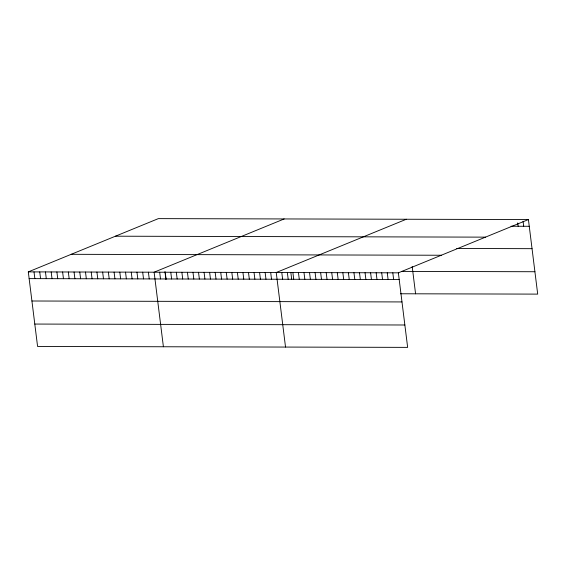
<?xml version="1.0" encoding="UTF-8"?>
<svg xmlns="http://www.w3.org/2000/svg" width="566" height="566" viewBox="0 0 566 566"><rect width="100%" height="100%" fill="white"/><g stroke="black" fill="none" stroke-linecap="round" stroke-linejoin="round"><path stroke-width="0.85" d="M528.418 219.558L398.358 272.826L407.647 347.375L37.582 346.442L28.3 271.885L158.353 218.625L528.418 219.558L537.7 294.115L400.516 293.768M284.174 218.943L154.122 272.204L163.404 346.76M406.296 219.254L276.236 272.515L285.526 347.064M511.013 226.244L529.252 226.287M115.436 236.199L485.494 237.14M456.705 248.481L532.04 248.672M71.217 254.311L441.275 255.245M401.69 271.39L534.912 271.73M28.3 271.885L398.358 272.826M29.135 278.613L399.2 279.554M31.922 300.999L401.987 301.933M34.795 324.056L404.86 324.997M523.076 221.228L523.699 226.273M517.734 222.898L518.152 226.259M412.175 266.48L415.578 293.804M392.811 272.812L393.646 279.54M387.257 272.798L388.092 279.526M381.703 272.784L382.545 279.512M376.157 272.77L376.991 279.498M370.603 272.755L371.445 279.484M365.056 272.741L365.891 279.47M359.502 272.727L360.344 279.455M353.955 272.713L354.79 279.441M348.401 272.699L349.236 279.427M342.847 272.685L343.689 279.413M337.301 272.671L338.135 279.399M331.747 272.656L332.589 279.385M326.2 272.642L327.035 279.371M320.646 272.628L321.488 279.356M315.099 272.614L315.934 279.342M309.545 272.6L310.38 279.328M303.992 272.586L304.833 279.314M298.445 272.571L299.28 279.3M292.891 272.557L293.733 279.286M290.874 272.713L291.667 279.109M287.344 272.543L288.179 279.271M281.79 272.529L282.632 279.257M270.69 272.501L271.524 279.229M265.136 272.487L265.978 279.215M259.589 272.472L260.424 279.201M254.035 272.458L254.877 279.187M248.488 272.444L249.323 279.172M242.934 272.43L243.769 279.158M237.38 272.416L238.222 279.144M231.834 272.402L232.668 279.13M226.28 272.387L227.122 279.116M220.733 272.373L221.568 279.102M215.179 272.359L216.021 279.088M209.632 272.345L210.467 279.073M204.078 272.331L204.913 279.059M198.525 272.317L199.366 279.045M192.978 272.303L193.813 279.031M187.424 272.288L188.266 279.017M181.877 272.274L182.712 279.003M176.323 272.26L177.165 278.988M170.776 272.246L171.611 278.974M165.222 272.232L166.057 278.96M164.954 271.595L165.951 279.59M159.669 272.218L160.511 278.946M148.398 272.189L149.24 278.918M142.682 272.175L143.523 278.904M136.965 272.161L137.8 278.889M131.241 272.147L132.083 278.875M125.525 272.133L126.359 278.861M119.808 272.119L120.643 278.847M114.084 272.105L114.926 278.833M108.368 272.09L109.203 278.819M102.651 272.076L103.486 278.805M96.928 272.062L97.769 278.79M91.211 272.048L92.046 278.776M85.494 272.034L86.329 278.762M79.771 272.02L80.613 278.748M74.054 272.005L74.889 278.734M68.33 271.991L69.172 278.72M62.614 271.977L63.456 278.705M56.897 271.963L57.732 278.684M51.173 271.949L52.015 278.67M45.457 271.928L46.292 278.656M39.74 271.913L40.575 278.642M34.017 271.899L34.859 278.628"/></g></svg>
